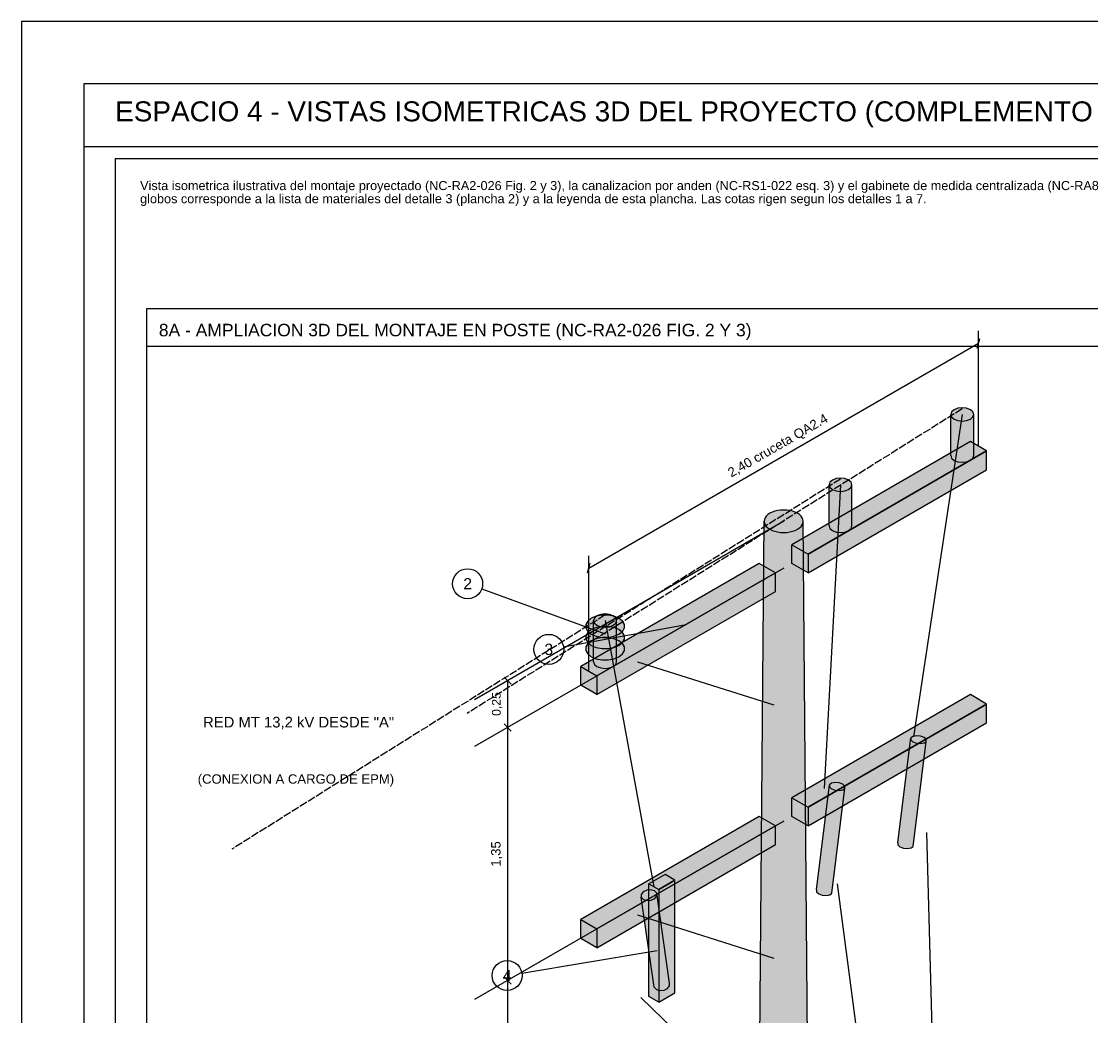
# Paper-space layout 'PLANCHA 3' of a CAD drawing. Header units: metres, sheet in millimetres. Extents: x 0 to 841, y 0 to 594.
# Drawn here: x 0 to 171.3, y 434.7 to 594 of the extents above; entities that cross this region are included whole.
import ezdxf
from ezdxf.enums import TextEntityAlignment as Align

# ---------------------------------------------------------------- set-up
doc = ezdxf.new("R2010")
doc.units = ezdxf.units.M
doc.linetypes.add('DASHED', pattern=[1.524, 1.27, -0.254])
for name, color, linetype in [('COTAS', 7, 'CONTINUOUS'), ('ISO_FILL', 8, 'CONTINUOUS'), ('ISO_FINO', 7, 'CONTINUOUS'), ('ISO_LIN', 7, 'CONTINUOUS'), ('ISO_OCULTO', 7, 'DASHED'), ('ISO_TXT', 7, 'CONTINUOUS'), ('MARCO', 7, 'CONTINUOUS'), ('TEXTO', 7, 'CONTINUOUS'), ('TITULOS', 5, 'CONTINUOUS')]:
    doc.layers.add(name, color=color, linetype=linetype)
doc.styles.add('ARIAL', font='arial.ttf')

psp = doc.layouts.new('PLANCHA 3')

# ---------------------------------------------------------------- hatches: boundary and pattern name
at = {"layer": 'ISO_FILL', "true_color": 0x914c34}
for points in [[(149.28, 531.85), (148.88, 531.51), (148.74, 531.1), (148.88, 530.69), (149.28, 530.35), (149.88, 530.12), (150.58, 530.04), (151.28, 530.12), (151.88, 530.35), (152.28, 530.69), (152.42, 531.1), (152.28, 531.51), (151.88, 531.85), (151.28, 532.08), (150.58, 532.16), (149.88, 532.08)], [(150.58, 523.44), (151.28, 523.52), (151.28, 530.12), (150.58, 530.04)], [(129.79, 520.6), (129.4, 520.26), (129.26, 519.85), (129.4, 519.44), (129.79, 519.1), (130.39, 518.87), (131.09, 518.79), (131.8, 518.87), (132.39, 519.1), (132.79, 519.44), (132.93, 519.85), (132.79, 520.26), (132.39, 520.6), (131.8, 520.83), (131.09, 520.91), (130.39, 520.83)], [(131.09, 512.19), (131.8, 512.27), (131.8, 518.87), (131.09, 518.79)], [(91.21, 498.47), (90.64, 498.02), (90.34, 497.48), (90.34, 496.92), (90.64, 496.38), (91.21, 495.92), (92, 495.59), (92.93, 495.42), (93.91, 495.42), (94.84, 495.59), (95.63, 495.92), (96.2, 496.38), (96.51, 496.92), (96.51, 497.48), (96.2, 498.02), (95.63, 498.47), (94.84, 498.81), (93.91, 498.98), (92.93, 498.98), (92, 498.81)], [(92.12, 498.85), (91.72, 498.51), (91.58, 498.1), (91.72, 497.69), (92.12, 497.35), (92.72, 497.12), (93.42, 497.04), (94.12, 497.12), (94.72, 497.35), (95.12, 497.69), (95.26, 498.1), (95.12, 498.51), (94.72, 498.85), (94.12, 499.08), (93.42, 499.16), (92.72, 499.08)], [(91.21, 496.67), (90.64, 496.22), (90.34, 495.68), (90.34, 495.12), (90.64, 494.58), (91.21, 494.12), (92, 493.79), (92.93, 493.62), (93.91, 493.62), (94.84, 493.79), (95.63, 494.12), (96.2, 494.58), (96.51, 495.12), (96.51, 495.68), (96.2, 496.22), (95.63, 496.67), (94.84, 497.01), (93.91, 497.18), (92.93, 497.18), (92, 497.01)], [(93.42, 490.44), (94.12, 490.52), (94.12, 497.12), (93.42, 497.04)], [(91.21, 494.87), (90.64, 494.42), (90.34, 493.88), (90.34, 493.32), (90.64, 492.78), (91.21, 492.32), (92, 491.99), (92.93, 491.82), (93.91, 491.82), (94.84, 491.99), (95.63, 492.32), (96.2, 492.78), (96.51, 493.32), (96.51, 493.88), (96.2, 494.42), (95.63, 494.87), (94.84, 495.21), (93.91, 495.38), (92.93, 495.38), (92, 495.21)], [(101.99, 455.05), (104.59, 456.55), (103.03, 457.45), (100.44, 455.95)]]:
    psp.add_hatch(color=7, dxfattribs=at).paths.add_polyline_path(points)
at = {"layer": 'ISO_FILL', "true_color": 0x532b1e}
for points in [[(148.74, 524.5), (148.88, 524.09), (148.88, 530.69), (148.74, 531.1)], [(129.26, 513.25), (129.4, 512.84), (129.4, 519.44), (129.26, 519.85)], [(91.58, 491.5), (91.72, 491.09), (91.72, 497.69), (91.58, 498.1)]]:
    psp.add_hatch(color=7, dxfattribs=at).paths.add_polyline_path(points)
at = {"layer": 'ISO_FILL', "true_color": 0x6f3a28}
for points in [[(152.28, 524.09), (152.42, 524.5), (152.42, 531.1), (152.28, 530.69)], [(132.79, 512.84), (132.93, 513.25), (132.93, 519.85), (132.79, 519.44)], [(95.12, 491.09), (95.26, 491.5), (95.26, 498.1), (95.12, 497.69)]]:
    psp.add_hatch(color=7, dxfattribs=at).paths.add_polyline_path(points)
at = {"layer": 'ISO_FILL', "true_color": 0x673625}
for points in [[(148.88, 524.09), (149.28, 523.75), (149.28, 530.35), (148.88, 530.69)], [(129.4, 512.84), (129.79, 512.5), (129.79, 519.1), (129.4, 519.44)], [(91.72, 491.09), (92.12, 490.75), (92.12, 497.35), (91.72, 497.69)]]:
    psp.add_hatch(color=7, dxfattribs=at).paths.add_polyline_path(points)
at = {"layer": 'ISO_FILL', "true_color": 0x7c412d}
for points in [[(149.28, 523.75), (149.88, 523.52), (149.88, 530.12), (149.28, 530.35)], [(129.79, 512.5), (130.39, 512.27), (130.39, 518.87), (129.79, 519.1)], [(92.12, 490.75), (92.72, 490.52), (92.72, 497.12), (92.12, 497.35)]]:
    psp.add_hatch(color=7, dxfattribs=at).paths.add_polyline_path(points)
at = {"layer": 'ISO_FILL', "true_color": 0x8b4932}
for points in [[(149.88, 523.52), (150.58, 523.44), (150.58, 530.04), (149.88, 530.12)], [(130.39, 512.27), (131.09, 512.19), (131.09, 518.79), (130.39, 518.87)], [(92.72, 490.52), (93.42, 490.44), (93.42, 497.04), (92.72, 497.12)]]:
    psp.add_hatch(color=7, dxfattribs=at).paths.add_polyline_path(points)
at = {"layer": 'ISO_FILL', "true_color": 0x8e4a33}
for points in [[(151.28, 523.52), (151.88, 523.75), (151.88, 530.35), (151.28, 530.12)], [(131.8, 512.27), (132.39, 512.5), (132.39, 519.1), (131.8, 518.87)], [(94.12, 490.52), (94.72, 490.75), (94.72, 497.35), (94.12, 497.12)]]:
    psp.add_hatch(color=7, dxfattribs=at).paths.add_polyline_path(points)
at = {"layer": 'ISO_FILL', "true_color": 0x82442f}
for points in [[(151.88, 523.75), (152.28, 524.09), (152.28, 530.69), (151.88, 530.35)], [(132.39, 512.5), (132.79, 512.84), (132.79, 519.44), (132.39, 519.1)], [(94.72, 490.75), (95.12, 491.09), (95.12, 497.69), (94.72, 497.35)]]:
    psp.add_hatch(color=7, dxfattribs=at).paths.add_polyline_path(points)
at = {"layer": 'ISO_FILL', "true_color": 0x8f969d}
for points in [[(125.9, 508.75), (154.48, 525.25), (151.88, 526.75), (123.3, 510.25)], [(92.12, 489.25), (120.7, 505.75), (118.1, 507.25), (89.52, 490.75)], [(125.9, 468.25), (154.48, 484.75), (151.88, 486.25), (123.3, 469.75)], [(92.12, 448.75), (120.7, 465.25), (118.1, 466.75), (89.52, 450.25)]]:
    psp.add_hatch(color=7, dxfattribs=at).paths.add_polyline_path(points)
at = {"layer": 'ISO_FILL', "true_color": 0x878e95}
for points in [[(125.9, 505.75), (154.48, 522.25), (154.48, 525.25), (125.9, 508.75)], [(92.12, 486.25), (120.7, 502.75), (120.7, 505.75), (92.12, 489.25)], [(125.9, 465.25), (154.48, 481.75), (154.48, 484.75), (125.9, 468.25)], [(92.12, 445.75), (120.7, 462.25), (120.7, 465.25), (92.12, 448.75)]]:
    psp.add_hatch(color=7, dxfattribs=at).paths.add_polyline_path(points)
at = {"layer": 'ISO_FILL', "true_color": 0xb1b0a8}
for points in [[(119.79, 515.27), (119.47, 515.06), (119.22, 514.82), (119.03, 514.56), (118.92, 514.28), (118.88, 514), (118.92, 513.72), (119.03, 513.44), (119.22, 513.18), (119.47, 512.94), (119.79, 512.72), (120.16, 512.54), (120.58, 512.39), (121.03, 512.29), (121.51, 512.22), (122, 512.2), (122.49, 512.22), (122.97, 512.29), (123.42, 512.39), (123.84, 512.54), (124.21, 512.72), (124.53, 512.94), (124.78, 513.18), (124.97, 513.44), (125.08, 513.72), (125.12, 514), (125.08, 514.28), (124.97, 514.56), (124.78, 514.82), (124.53, 515.06), (124.21, 515.27), (123.84, 515.46), (123.42, 515.61), (122.97, 515.71), (122.49, 515.78), (122, 515.8), (121.51, 515.78), (121.03, 515.71), (120.58, 515.61), (120.16, 515.46)], [(123.37, 355.57), (124.01, 355.72), (123.42, 512.39), (122.97, 512.29)]]:
    psp.add_hatch(color=7, dxfattribs=at).paths.add_polyline_path(points)
at = {"layer": 'ISO_FILL', "true_color": 0x656460}
for points in [[(117.57, 358), (117.62, 357.6), (118.92, 513.72), (118.88, 514)], [(117.62, 357.6), (117.78, 357.21), (119.03, 513.44), (118.92, 513.72)]]:
    psp.add_hatch(color=7, dxfattribs=at).paths.add_polyline_path(points)
at = {"layer": 'ISO_FILL', "true_color": 0x7f7e79}
psp.add_hatch(color=7, dxfattribs=at).paths.add_polyline_path([(126.38, 357.6), (126.43, 358), (125.12, 514), (125.08, 513.72)])
at = {"layer": 'ISO_FILL', "true_color": 0x6f6e69}
psp.add_hatch(color=7, dxfattribs=at).paths.add_polyline_path([(117.78, 357.21), (118.05, 356.84), (119.22, 513.18), (119.03, 513.44)])
at = {"layer": 'ISO_FILL', "true_color": 0x7b7a75}
psp.add_hatch(color=7, dxfattribs=at).paths.add_polyline_path([(118.05, 356.84), (118.41, 356.5), (119.47, 512.94), (119.22, 513.18)])
at = {"layer": 'ISO_FILL', "true_color": 0x86857f}
psp.add_hatch(color=7, dxfattribs=at).paths.add_polyline_path([(118.41, 356.5), (118.86, 356.19), (119.79, 512.72), (119.47, 512.94)])
at = {"layer": 'ISO_FILL', "true_color": 0x908f89}
psp.add_hatch(color=7, dxfattribs=at).paths.add_polyline_path([(118.86, 356.19), (119.39, 355.93), (120.16, 512.54), (119.79, 512.72)])
at = {"layer": 'ISO_FILL', "true_color": 0x9a9892}
psp.add_hatch(color=7, dxfattribs=at).paths.add_polyline_path([(119.39, 355.93), (119.99, 355.72), (120.58, 512.39), (120.16, 512.54)])
at = {"layer": 'ISO_FILL', "true_color": 0xa2a09a}
psp.add_hatch(color=7, dxfattribs=at).paths.add_polyline_path([(119.99, 355.72), (120.63, 355.57), (121.03, 512.29), (120.58, 512.39)])
at = {"layer": 'ISO_FILL', "true_color": 0xa9a7a0}
psp.add_hatch(color=7, dxfattribs=at).paths.add_polyline_path([(120.63, 355.57), (121.31, 355.47), (121.51, 512.22), (121.03, 512.29)])
at = {"layer": 'ISO_FILL', "true_color": 0xadaca5}
psp.add_hatch(color=7, dxfattribs=at).paths.add_polyline_path([(121.31, 355.47), (122, 355.44), (122, 512.2), (121.51, 512.22)])
at = {"layer": 'ISO_FILL', "true_color": 0xb1afa8}
psp.add_hatch(color=7, dxfattribs=at).paths.add_polyline_path([(122, 355.44), (122.69, 355.47), (122.49, 512.22), (122, 512.2)])
at = {"layer": 'ISO_FILL', "true_color": 0xb2b0a9}
psp.add_hatch(color=7, dxfattribs=at).paths.add_polyline_path([(122.69, 355.47), (123.37, 355.57), (122.97, 512.29), (122.49, 512.22)])
at = {"layer": 'ISO_FILL', "true_color": 0xafada6}
psp.add_hatch(color=7, dxfattribs=at).paths.add_polyline_path([(124.01, 355.72), (124.61, 355.93), (123.84, 512.54), (123.42, 512.39)])
at = {"layer": 'ISO_FILL', "true_color": 0xaba9a2}
psp.add_hatch(color=7, dxfattribs=at).paths.add_polyline_path([(124.61, 355.93), (125.14, 356.19), (124.21, 512.72), (123.84, 512.54)])
at = {"layer": 'ISO_FILL', "true_color": 0xa5a39c}
psp.add_hatch(color=7, dxfattribs=at).paths.add_polyline_path([(125.14, 356.19), (125.59, 356.5), (124.53, 512.94), (124.21, 512.72)])
at = {"layer": 'ISO_FILL', "true_color": 0x9d9c95}
psp.add_hatch(color=7, dxfattribs=at).paths.add_polyline_path([(125.59, 356.5), (125.95, 356.84), (124.78, 513.18), (124.53, 512.94)])
at = {"layer": 'ISO_FILL', "true_color": 0x94938d}
psp.add_hatch(color=7, dxfattribs=at).paths.add_polyline_path([(125.95, 356.84), (126.22, 357.21), (124.97, 513.44), (124.78, 513.18)])
at = {"layer": 'ISO_FILL', "true_color": 0x8a8983}
psp.add_hatch(color=7, dxfattribs=at).paths.add_polyline_path([(126.22, 357.21), (126.38, 357.6), (125.08, 513.72), (124.97, 513.44)])
at = {"layer": 'ISO_FILL', "true_color": 0x70767c}
for points in [[(125.9, 505.75), (123.3, 507.25), (123.3, 510.25), (125.9, 508.75)], [(92.12, 486.25), (89.52, 487.75), (89.52, 490.75), (92.12, 489.25)], [(125.9, 465.25), (123.3, 466.75), (123.3, 469.75), (125.9, 468.25)], [(92.12, 445.75), (89.52, 447.25), (89.52, 450.25), (92.12, 448.75)]]:
    psp.add_hatch(color=7, dxfattribs=at).paths.add_polyline_path(points)
at = {"layer": 'ISO_FILL', "true_color": 0x343437}
for points in [[(142.65, 479.57), (142.33, 479.33), (142.33, 479), (142.67, 478.69), (143.24, 478.48), (143.9, 478.42), (144.47, 478.52), (144.8, 478.77), (144.8, 479.1), (144.46, 479.41), (143.89, 479.62), (143.23, 479.68)], [(129.66, 472.07), (129.34, 471.83), (129.34, 471.5), (129.67, 471.19), (130.25, 470.98), (130.91, 470.92), (131.48, 471.02), (131.81, 471.27), (131.81, 471.6), (131.47, 471.91), (130.9, 472.12), (130.24, 472.18)]]:
    psp.add_hatch(color=7, dxfattribs=at).paths.add_polyline_path(points)
at = {"layer": 'ISO_FILL', "true_color": 0x1f1f21}
for points in [[(140.25, 462.53), (140.25, 462.2), (142.33, 479), (142.33, 479.33)], [(127.26, 455.03), (127.26, 454.7), (129.34, 471.5), (129.34, 471.83)]]:
    psp.add_hatch(color=7, dxfattribs=at).paths.add_polyline_path(points)
at = {"layer": 'ISO_FILL', "true_color": 0x28282b}
for points in [[(140.25, 462.2), (140.59, 461.89), (142.67, 478.69), (142.33, 479)], [(127.26, 454.7), (127.6, 454.39), (129.67, 471.19), (129.34, 471.5)]]:
    psp.add_hatch(color=7, dxfattribs=at).paths.add_polyline_path(points)
at = {"layer": 'ISO_FILL', "true_color": 0x323236}
for points in [[(140.59, 461.89), (141.16, 461.68), (143.24, 478.48), (142.67, 478.69)], [(127.6, 454.39), (128.17, 454.18), (130.25, 470.98), (129.67, 471.19)]]:
    psp.add_hatch(color=7, dxfattribs=at).paths.add_polyline_path(points)
at = {"layer": 'ISO_FILL', "true_color": 0x38383b}
for points in [[(141.16, 461.68), (141.82, 461.62), (143.9, 478.42), (143.24, 478.48)], [(128.17, 454.18), (128.83, 454.12), (130.91, 470.92), (130.25, 470.98)]]:
    psp.add_hatch(color=7, dxfattribs=at).paths.add_polyline_path(points)
at = {"layer": 'ISO_FILL', "true_color": 0x36363a}
for points in [[(141.82, 461.62), (142.39, 461.73), (144.47, 478.52), (143.9, 478.42)], [(128.83, 454.12), (129.4, 454.23), (131.48, 471.02), (130.91, 470.92)]]:
    psp.add_hatch(color=7, dxfattribs=at).paths.add_polyline_path(points)
at = {"layer": 'ISO_FILL', "true_color": 0x2e2e32}
for points in [[(142.39, 461.73), (142.72, 461.97), (144.8, 478.77), (144.47, 478.52)], [(129.4, 454.23), (129.73, 454.47), (131.81, 471.27), (131.48, 471.02)]]:
    psp.add_hatch(color=7, dxfattribs=at).paths.add_polyline_path(points)
at = {"layer": 'ISO_FILL', "true_color": 0x723b29}
psp.add_hatch(color=7, dxfattribs=at).paths.add_polyline_path([(101.99, 437.05), (100.44, 437.95), (100.44, 455.95), (101.99, 455.05)])
at = {"layer": 'ISO_FILL', "true_color": 0x894831}
psp.add_hatch(color=7, dxfattribs=at).paths.add_polyline_path([(101.99, 437.05), (104.59, 438.55), (104.59, 456.55), (101.99, 455.05)])
at = {"layer": 'ISO_FILL', "true_color": 0x37373b}
psp.add_hatch(color=7, dxfattribs=at).paths.add_polyline_path([(99.53, 454.68), (99.2, 454.27), (99.2, 453.82), (99.54, 453.47), (100.11, 453.3), (100.77, 453.36), (101.35, 453.62), (101.67, 454.03), (101.67, 454.48), (101.33, 454.83), (100.76, 455), (100.1, 454.94)])
at = {"layer": 'ISO_FILL', "true_color": 0x303034}
psp.add_hatch(color=7, dxfattribs=at).paths.add_polyline_path([(103.42, 439.23), (103.75, 439.63), (101.67, 454.03), (101.35, 453.62)])
at = {"layer": 'ISO_FILL', "true_color": 0x27272a}
psp.add_hatch(color=7, dxfattribs=at).paths.add_polyline_path([(103.75, 439.63), (103.75, 440.08), (101.67, 454.48), (101.67, 454.03)])
at = {"layer": 'ISO_FILL', "true_color": 0x212123}
psp.add_hatch(color=7, dxfattribs=at).paths.add_polyline_path([(101.28, 439.42), (101.62, 439.07), (99.54, 453.47), (99.2, 453.82)])
at = {"layer": 'ISO_FILL', "true_color": 0x2c2c2f}
psp.add_hatch(color=7, dxfattribs=at).paths.add_polyline_path([(101.62, 439.07), (102.19, 438.9), (100.11, 453.3), (99.54, 453.47)])
at = {"layer": 'ISO_FILL', "true_color": 0x333336}
psp.add_hatch(color=7, dxfattribs=at).paths.add_polyline_path([(102.19, 438.9), (102.85, 438.96), (100.77, 453.36), (100.11, 453.3)])
at = {"layer": 'ISO_FILL', "true_color": 0x343438}
psp.add_hatch(color=7, dxfattribs=at).paths.add_polyline_path([(102.85, 438.96), (103.42, 439.23), (101.35, 453.62), (100.77, 453.36)])

# ---------------------------------------------------------------- linework, layer by layer
at = {"layer": 'COTAS'}
for p, q in [((152.97, 541.73), (153.38, 543.27)), ((153.18, 526), (153.18, 544.48)), ((90.82, 506.5), (153.18, 542.5)), ((122, 514), (72.53, 485.44)), ((90.62, 505.73), (91.03, 507.27)), ((90.82, 490), (90.82, 508.48)), ((122, 506.5), (72.53, 477.94)), ((122, 506.5), (72.53, 477.94)), ((73.68, 503.18), (93.42, 496)), ((86.77, 493.93), (106.41, 497.5)), ((78.4, 487.93), (77.27, 489.07)), ((77.83, 481), (77.83, 488.5)), ((78.4, 480.43), (77.27, 481.57)), ((78.4, 480.43), (77.27, 481.57)), ((77.83, 440.5), (77.83, 481)), ((122, 466), (72.53, 437.44)), ((122, 466), (72.53, 437.44)), ((80.1, 441.69), (101.74, 445.3)), ((78.4, 439.93), (77.27, 441.07)), ((78.4, 439.93), (77.27, 441.07)), ((77.83, 388), (77.83, 440.5))]:
    psp.add_line(p, q, dxfattribs=at)
for centre in [(71.42, 504), (84.41, 493.5), (77.74, 441.3)]:
    psp.add_circle(centre, 2.4, dxfattribs=at)
at = {"layer": 'ISO_FINO'}
for points in [[(91.21, 498.47), (90.64, 498.02), (90.34, 497.48), (90.34, 496.92), (90.64, 496.38), (91.21, 495.92), (92, 495.59), (92.93, 495.42), (93.91, 495.42), (94.84, 495.59), (95.63, 495.92), (96.2, 496.38), (96.51, 496.92), (96.51, 497.48), (96.2, 498.02), (95.63, 498.47), (94.84, 498.81), (93.91, 498.98), (92.93, 498.98), (92, 498.81)], [(91.21, 496.67), (90.64, 496.22), (90.34, 495.68), (90.34, 495.12), (90.64, 494.58), (91.21, 494.12), (92, 493.79), (92.93, 493.62), (93.91, 493.62), (94.84, 493.79), (95.63, 494.12), (96.2, 494.58), (96.51, 495.12), (96.51, 495.68), (96.2, 496.22), (95.63, 496.67), (94.84, 497.01), (93.91, 497.18), (92.93, 497.18), (92, 497.01)], [(91.21, 494.87), (90.64, 494.42), (90.34, 493.88), (90.34, 493.32), (90.64, 492.78), (91.21, 492.32), (92, 491.99), (92.93, 491.82), (93.91, 491.82), (94.84, 491.99), (95.63, 492.32), (96.2, 492.78), (96.51, 493.32), (96.51, 493.88), (96.2, 494.42), (95.63, 494.87), (94.84, 495.21), (93.91, 495.38), (92.93, 495.38), (92, 495.21)]]:
    psp.add_lwpolyline(points, close=True, dxfattribs=at)
at = {"layer": 'ISO_LIN'}
for p, q in [((150.58, 531.1), (142.78, 479.5)), ((148.74, 524.5), (148.74, 531.1)), ((148.74, 531.1), (148.88, 530.69)), ((152.28, 530.69), (152.42, 531.1)), ((152.42, 524.5), (152.42, 531.1)), ((148.88, 530.69), (149.28, 530.35)), ((149.28, 530.35), (149.88, 530.12)), ((149.88, 530.12), (150.58, 530.04)), ((150.58, 530.04), (151.28, 530.12)), ((151.28, 530.12), (151.88, 530.35)), ((151.88, 530.35), (152.28, 530.69)), ((148.74, 524.5), (148.88, 524.09)), ((152.28, 524.09), (152.42, 524.5)), ((148.88, 524.09), (149.28, 523.75)), ((149.28, 523.75), (149.88, 523.52)), ((149.88, 523.52), (150.58, 523.44)), ((150.58, 523.44), (151.28, 523.52)), ((151.28, 523.52), (151.88, 523.75)), ((151.88, 523.75), (152.28, 524.09)), ((131.09, 519.85), (128.5, 471.25)), ((129.26, 513.25), (129.26, 519.85)), ((129.26, 519.85), (129.4, 519.44)), ((129.4, 519.44), (129.79, 519.1)), ((129.79, 519.1), (130.39, 518.87)), ((131.8, 518.87), (132.39, 519.1)), ((132.39, 519.1), (132.79, 519.44)), ((132.79, 519.44), (132.93, 519.85)), ((132.93, 513.25), (132.93, 519.85)), ((130.39, 518.87), (131.09, 518.79)), ((131.09, 518.79), (131.8, 518.87)), ((117.57, 358), (118.88, 514)), ((118.88, 514), (118.92, 513.72)), ((125.08, 513.72), (125.12, 514)), ((126.43, 358), (125.12, 514)), ((118.92, 513.72), (119.03, 513.44)), ((119.03, 513.44), (119.22, 513.18)), ((119.22, 513.18), (119.47, 512.94)), ((119.47, 512.94), (119.79, 512.72)), ((119.79, 512.72), (120.16, 512.54)), ((120.16, 512.54), (120.58, 512.39)), ((120.58, 512.39), (121.03, 512.29)), ((121.03, 512.29), (121.51, 512.22)), ((121.51, 512.22), (122, 512.2)), ((122, 512.2), (122.49, 512.22)), ((122.49, 512.22), (122.97, 512.29)), ((122.97, 512.29), (123.42, 512.39)), ((123.42, 512.39), (123.84, 512.54)), ((123.84, 512.54), (124.21, 512.72)), ((124.21, 512.72), (124.53, 512.94)), ((124.53, 512.94), (124.78, 513.18)), ((124.78, 513.18), (124.97, 513.44)), ((124.97, 513.44), (125.08, 513.72)), ((129.26, 513.25), (129.4, 512.84)), ((129.4, 512.84), (129.79, 512.5)), ((129.79, 512.5), (130.39, 512.27)), ((130.39, 512.27), (131.09, 512.19)), ((131.09, 512.19), (131.8, 512.27)), ((131.8, 512.27), (132.39, 512.5)), ((132.39, 512.5), (132.79, 512.84)), ((132.79, 512.84), (132.93, 513.25)), ((91.58, 491.5), (91.58, 498.1)), ((91.58, 498.1), (91.72, 497.69)), ((91.72, 497.69), (92.12, 497.35)), ((92.12, 497.35), (92.72, 497.12)), ((92.72, 497.12), (93.42, 497.04)), ((93.42, 498.1), (101.22, 455.5)), ((93.42, 497.04), (94.12, 497.12)), ((94.12, 497.12), (94.72, 497.35)), ((94.72, 497.35), (95.12, 497.69)), ((95.12, 497.69), (95.26, 498.1)), ((95.26, 491.5), (95.26, 498.1)), ((91.58, 491.5), (91.72, 491.09)), ((91.72, 491.09), (92.12, 490.75)), ((92.12, 490.75), (92.72, 490.52)), ((92.72, 490.52), (93.42, 490.44)), ((93.42, 490.44), (94.12, 490.52)), ((94.12, 490.52), (94.72, 490.75)), ((94.72, 490.75), (95.12, 491.09)), ((95.12, 491.09), (95.26, 491.5)), ((98.62, 491.5), (120.44, 484.6)), ((140.25, 462.53), (142.33, 479.33)), ((142.33, 479.33), (142.33, 479)), ((142.33, 479), (142.67, 478.69)), ((142.67, 478.69), (143.24, 478.48)), ((142.72, 461.97), (144.8, 478.77)), ((143.24, 478.48), (143.9, 478.42)), ((143.9, 478.42), (144.47, 478.52)), ((144.47, 478.52), (144.8, 478.77)), ((127.26, 455.03), (129.34, 471.83)), ((129.34, 471.83), (129.34, 471.5)), ((129.34, 471.5), (129.67, 471.19)), ((129.67, 471.19), (130.25, 470.98)), ((129.73, 454.47), (131.81, 471.27)), ((130.91, 470.92), (131.48, 471.02)), ((131.48, 471.02), (131.81, 471.27)), ((130.25, 470.98), (130.91, 470.92)), ((144.86, 464.2), (145.9, 424.6)), ((140.25, 462.53), (140.25, 462.2)), ((140.25, 462.2), (140.59, 461.89)), ((140.59, 461.89), (141.16, 461.68)), ((141.16, 461.68), (141.82, 461.62)), ((141.82, 461.62), (142.39, 461.73)), ((142.39, 461.73), (142.72, 461.97)), ((130.57, 455.95), (135.51, 418.6)), ((101.35, 453.62), (101.67, 454.03)), ((101.67, 454.03), (101.67, 454.48)), ((103.75, 440.08), (101.67, 454.48)), ((127.26, 455.03), (127.26, 454.7)), ((127.26, 454.7), (127.6, 454.39)), ((127.6, 454.39), (128.17, 454.18)), ((128.17, 454.18), (128.83, 454.12)), ((128.83, 454.12), (129.4, 454.23)), ((129.4, 454.23), (129.73, 454.47)), ((101.28, 439.42), (99.2, 453.82)), ((99.2, 453.82), (99.54, 453.47)), ((99.54, 453.47), (100.11, 453.3)), ((100.11, 453.3), (100.77, 453.36)), ((100.77, 453.36), (101.35, 453.62)), ((98.62, 451), (120.44, 444.1)), ((101.28, 439.42), (101.62, 439.07)), ((101.62, 439.07), (102.19, 438.9)), ((102.19, 438.9), (102.85, 438.96)), ((102.85, 438.96), (103.42, 439.23)), ((103.42, 439.23), (103.75, 439.63)), ((103.75, 439.63), (103.75, 440.08)), ((99.14, 437.8), (125.12, 412.6))]:
    psp.add_line(p, q, dxfattribs=at)
for points in [[(149.28, 531.85), (148.88, 531.51), (148.74, 531.1), (148.88, 530.69), (149.28, 530.35), (149.88, 530.12), (150.58, 530.04), (151.28, 530.12), (151.88, 530.35), (152.28, 530.69), (152.42, 531.1), (152.28, 531.51), (151.88, 531.85), (151.28, 532.08), (150.58, 532.16), (149.88, 532.08)], [(125.9, 508.75), (154.48, 525.25), (151.88, 526.75), (123.3, 510.25)], [(125.9, 505.75), (154.48, 522.25), (154.48, 525.25), (125.9, 508.75)], [(129.79, 520.6), (129.4, 520.26), (129.26, 519.85), (129.4, 519.44), (129.79, 519.1), (130.39, 518.87), (131.09, 518.79), (131.8, 518.87), (132.39, 519.1), (132.79, 519.44), (132.93, 519.85), (132.79, 520.26), (132.39, 520.6), (131.8, 520.83), (131.09, 520.91), (130.39, 520.83)], [(119.79, 515.27), (119.47, 515.06), (119.22, 514.82), (119.03, 514.56), (118.92, 514.28), (118.88, 514), (118.92, 513.72), (119.03, 513.44), (119.22, 513.18), (119.47, 512.94), (119.79, 512.72), (120.16, 512.54), (120.58, 512.39), (121.03, 512.29), (121.51, 512.22), (122, 512.2), (122.49, 512.22), (122.97, 512.29), (123.42, 512.39), (123.84, 512.54), (124.21, 512.72), (124.53, 512.94), (124.78, 513.18), (124.97, 513.44), (125.08, 513.72), (125.12, 514), (125.08, 514.28), (124.97, 514.56), (124.78, 514.82), (124.53, 515.06), (124.21, 515.27), (123.84, 515.46), (123.42, 515.61), (122.97, 515.71), (122.49, 515.78), (122, 515.8), (121.51, 515.78), (121.03, 515.71), (120.58, 515.61), (120.16, 515.46)], [(125.9, 505.75), (123.3, 507.25), (123.3, 510.25), (125.9, 508.75)], [(92.12, 489.25), (120.7, 505.75), (118.1, 507.25), (89.52, 490.75)], [(92.12, 486.25), (120.7, 502.75), (120.7, 505.75), (92.12, 489.25)], [(92.12, 498.85), (91.72, 498.51), (91.58, 498.1), (91.72, 497.69), (92.12, 497.35), (92.72, 497.12), (93.42, 497.04), (94.12, 497.12), (94.72, 497.35), (95.12, 497.69), (95.26, 498.1), (95.12, 498.51), (94.72, 498.85), (94.12, 499.08), (93.42, 499.16), (92.72, 499.08)], [(92.12, 486.25), (89.52, 487.75), (89.52, 490.75), (92.12, 489.25)], [(125.9, 468.25), (154.48, 484.75), (151.88, 486.25), (123.3, 469.75)], [(125.9, 465.25), (154.48, 481.75), (154.48, 484.75), (125.9, 468.25)], [(142.65, 479.57), (142.33, 479.33), (142.33, 479), (142.67, 478.69), (143.24, 478.48), (143.9, 478.42), (144.47, 478.52), (144.8, 478.77), (144.8, 479.1), (144.46, 479.41), (143.89, 479.62), (143.23, 479.68)], [(129.66, 472.07), (129.34, 471.83), (129.34, 471.5), (129.67, 471.19), (130.25, 470.98), (130.91, 470.92), (131.48, 471.02), (131.81, 471.27), (131.81, 471.6), (131.47, 471.91), (130.9, 472.12), (130.24, 472.18)], [(125.9, 465.25), (123.3, 466.75), (123.3, 469.75), (125.9, 468.25)], [(92.12, 448.75), (120.7, 465.25), (118.1, 466.75), (89.52, 450.25)], [(92.12, 445.75), (120.7, 462.25), (120.7, 465.25), (92.12, 448.75)], [(101.99, 455.05), (104.59, 456.55), (103.03, 457.45), (100.44, 455.95)], [(101.99, 437.05), (100.44, 437.95), (100.44, 455.95), (101.99, 455.05)], [(101.99, 437.05), (104.59, 438.55), (104.59, 456.55), (101.99, 455.05)], [(99.53, 454.68), (99.2, 454.27), (99.2, 453.82), (99.54, 453.47), (100.11, 453.3), (100.77, 453.36), (101.35, 453.62), (101.67, 454.03), (101.67, 454.48), (101.33, 454.83), (100.76, 455), (100.1, 454.94)], [(92.12, 445.75), (89.52, 447.25), (89.52, 450.25), (92.12, 448.75)]]:
    psp.add_lwpolyline(points, close=True, dxfattribs=at)
at = {"layer": 'ISO_OCULTO'}
for points in [[(150.58, 532), (90.82, 494.5)], [(131.09, 520.75), (71.34, 483.25)], [(93.42, 499), (33.67, 461.5)]]:
    psp.add_lwpolyline(points, dxfattribs=at)
at = {"layer": 'MARCO'}
for p, q in [((10, 574), (831, 574)), ((20, 542), (238, 542))]:
    psp.add_line(p, q, dxfattribs=at)
for points in [[(0, 0), (841, 0), (841, 594), (0, 594)], [(10, 10), (831, 10), (831, 584), (10, 584)], [(15, 15), (470, 15), (470, 572), (15, 572)], [(20, 326), (238, 326), (238, 548), (20, 548)]]:
    psp.add_lwpolyline(points, close=True, dxfattribs=at)

# ---------------------------------------------------------------- texts
at = {"layer": 'COTAS', "style": 'ARIAL'}
for s, height, rotation, p in [('2,40 cruceta QA2.4', 1.5, 30, (121.65, 525.11)), ('0,25', 1.4, 90, (77.13, 484.75)), ('1,35', 1.5, 90, (77.13, 460.75))]:
    psp.add_text(s, height=height, rotation=rotation, dxfattribs=at).set_placement(p, align=Align.BOTTOM_CENTER)
at = {"layer": 'ISO_TXT', "style": 'ARIAL'}
for s, height, p in [('RED MT 13,2 kV DESDE "A"', 1.7, (59.65, 481)), ('(CONEXION A CARGO DE EPM)', 1.5, (59.65, 472))]:
    psp.add_text(s, height=height, dxfattribs=at).set_placement(p, align=Align.RIGHT)
at = {"layer": 'TEXTO', "style": 'ARIAL'}
for s, p in [('Vista isometrica ilustrativa del montaje proyectado (NC-RA2-026 Fig. 2 y 3), la canalizacion por anden (NC-RS1-022 esq. 3) y el gabinete de medida centralizada (NC-RA8-012). Lineas a trazos: elementos enterrados u ocultos. La numeracion de los', (19, 567)), ('globos corresponde a la lista de materiales del detalle 3 (plancha 2) y a la leyenda de esta plancha. Las cotas rigen segun los detalles 1 a 7.', (19, 564.9))]:
    psp.add_text(s, height=1.45, dxfattribs=at).set_placement(p)
for s, p in [('2', (71.42, 504)), ('3', (84.41, 493.5)), ('4', (77.74, 441.3))]:
    psp.add_text(s, height=1.8, dxfattribs=at).set_placement(p, align=Align.MIDDLE_CENTER)
at = {"layer": 'TITULOS', "style": 'ARIAL'}
for s, height, p in [('ESPACIO 4 - VISTAS ISOMETRICAS 3D DEL PROYECTO (COMPLEMENTO DE LOS DETALLES CONSTRUCTIVOS)', 3.2, (15, 578)), ('8A - AMPLIACION 3D DEL MONTAJE EN POSTE (NC-RA2-026 FIG. 2 Y 3)', 2, (22, 543.6))]:
    psp.add_text(s, height=height, dxfattribs=at).set_placement(p)

doc.saveas('drawing.dxf')
